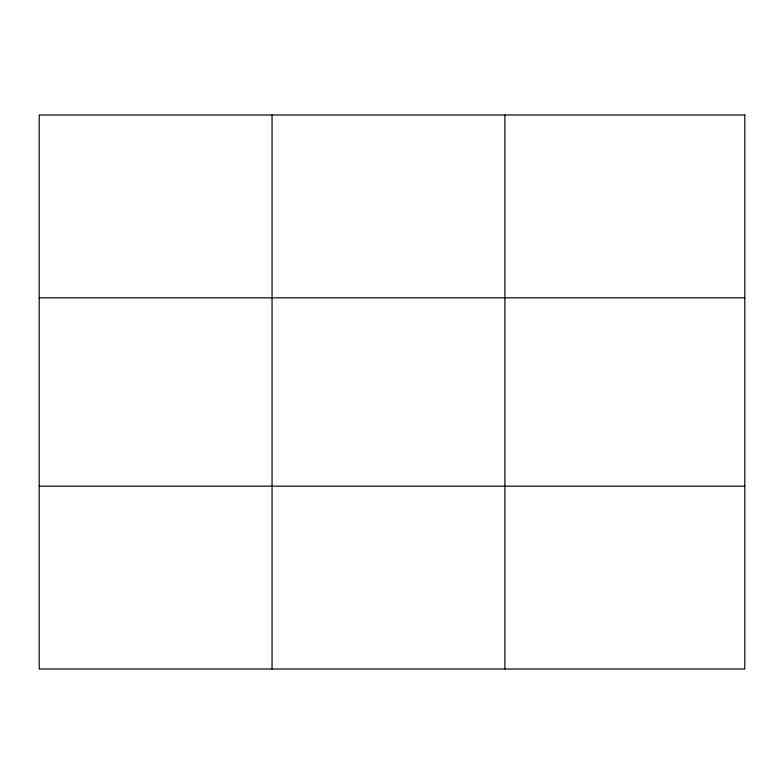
<?xml version="1.0" encoding="UTF-8"?>
<svg xmlns="http://www.w3.org/2000/svg" width="784" height="784" viewBox="0 0 784 784"><rect width="100%" height="100%" fill="white"/><g stroke="black" fill="none" stroke-linecap="round" stroke-linejoin="round"><path stroke-width="1.18" d="M272.048 115.013L272.048 668.987M504.896 115.013L504.896 668.987M39.2 297.822L744.8 297.822M39.2 486.178L744.8 486.178M744.8 115.013L39.2 115.013L39.2 668.987L744.8 668.987L744.8 115.013"/></g></svg>
